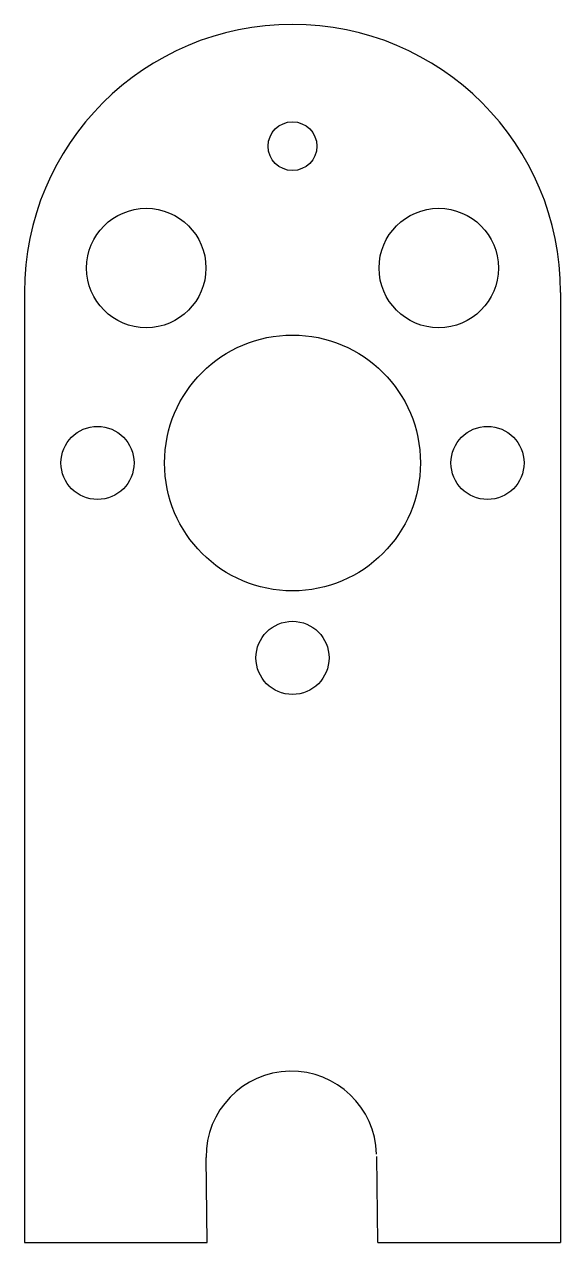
# Model space of a CAD drawing. Header units: millimetres. Extents: x 99 to 121, y 18 to 68.
import ezdxf

# ---------------------------------------------------------------- set-up
doc = ezdxf.new("R2010")
doc.units = ezdxf.units.MM
doc.layers.get('0').update_dxf_attribs({"lineweight": 25})

msp = doc.modelspace()

# ---------------------------------------------------------------- linework, layer by layer
for p, q in [((99, 57), (99, 18)), ((121, 57), (121, 18)), ((113.5, 18), (113.454, 21.534)), ((106.5, 18), (106.454, 21.488)), ((99, 18), (106.5, 18)), ((113.5, 18), (121, 18))]:
    msp.add_line(p, q)
for centre, radius in [((110, 63), 1), ((104, 58), 2.45), ((116, 58), 2.45), ((110, 50), 5.25), ((102, 50), 1.5), ((118, 50), 1.5), ((110, 42), 1.5)]:
    msp.add_circle(centre, radius)
for centre, radius, start, end in [((110, 57), 11, 0, 180), ((109.954, 21.534), 3.5, 1.5067, 180.7583)]:
    msp.add_arc(centre, radius, start, end)

doc.saveas('drawing.dxf')
